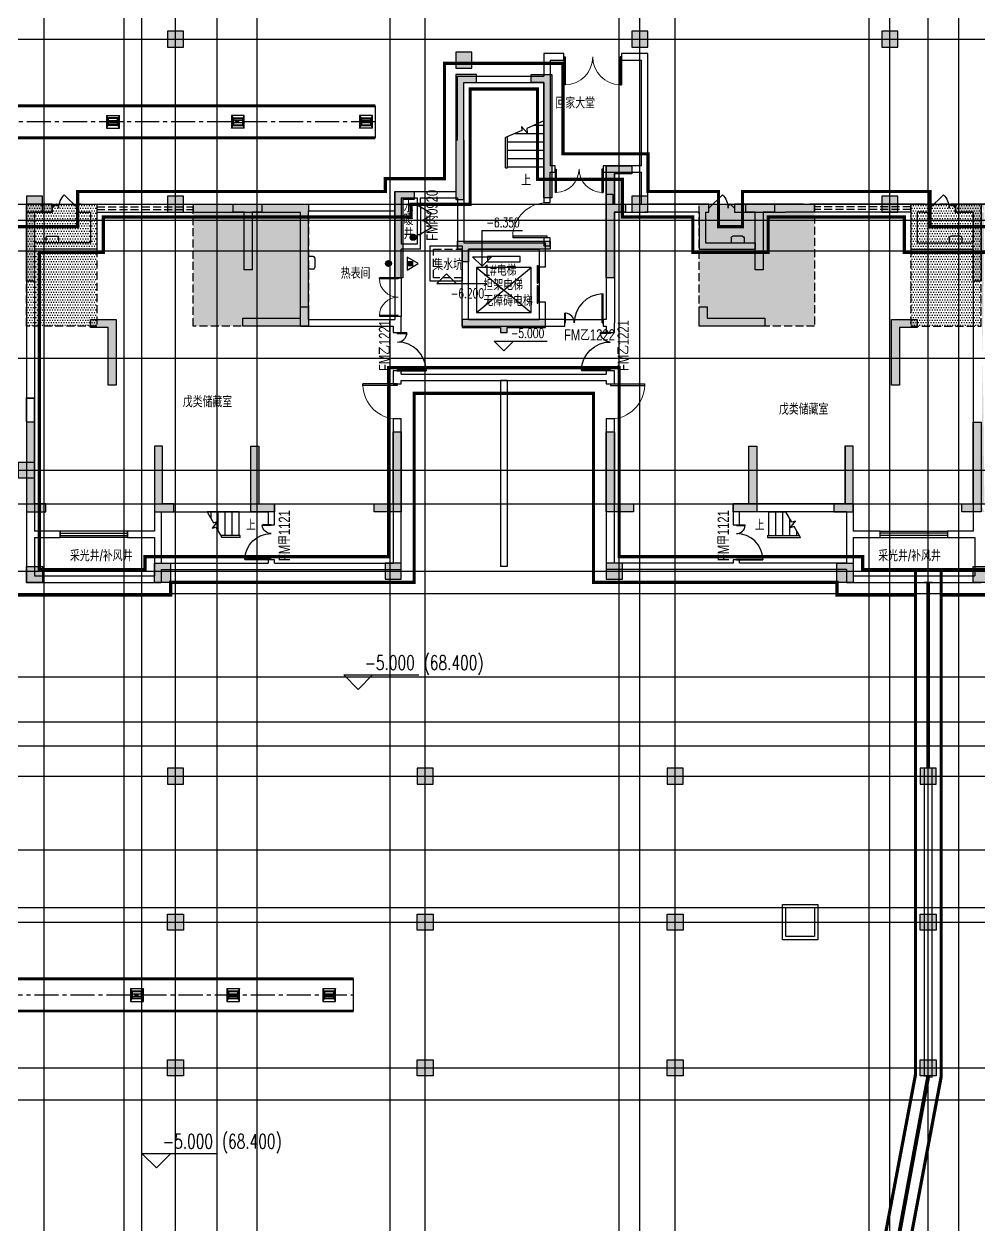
# Model space of a CAD drawing. Extents: x 369444 to 684549, y -549309 to 575337.
# Drawn here: x 402098 to 431907, y 83204 to 120682 of the extents above; entities that cross this region are included whole.
import ezdxf

# ---------------------------------------------------------------- set-up
doc = ezdxf.new("R2010")
doc.units = 0
doc.header["$LTSCALE"] = 1000
doc.header["$MEASUREMENT"] = 0
for name, pattern in [('__DASH', [0.35, 0.25, -0.1]), ('CENTER2', [1.125, 0.75, -0.125, 0.125, -0.125]), ('DASH', [0.35, 0.25, -0.1])]:
    doc.linetypes.add(name, pattern=pattern)
for name, color, linetype in [('A-ANNO-符号', 3, 'Continuous'), ('A-DIM-门窗', 181, 'Continuous'), ('A-STAIR', 83, 'Continuous'), ('A-WINDOW', 4, 'Continuous'), ('COLUMN', 9, 'Continuous'), ('DIM_ELEV', 3, 'Continuous'), ('DOOR_FIRE', 4, 'Continuous'), ('DOOR_FIRE_TEXT', 7, 'Continuous'), ('DOTE', 1, 'Continuous'), ('DUCT-排烟中心线', 5, 'CENTER2'), ('DUCT-排烟管', 2, 'Continuous'), ('DUCT-排烟管端线', 4, 'Continuous'), ('EQUIP_地漏', 7, 'Continuous'), ('EQUIP_消防', 7, 'Continuous'), ('EVTR', 2, 'Continuous'), ('T-填充', 8, 'Continuous'), ('WALL', 9, 'Continuous'), ('WINDOW', 4, 'Continuous'), ('房间名称', 72, 'Continuous'), ('文字', 2, 'Continuous'), ('景观场地标高', 4, 'Continuous'), ('砼墙', 151, 'Continuous'), ('索引', 123, 'Continuous'), ('车库集水坑', 60, 'Continuous'), ('防火分区线', 7, 'Continuous'), ('集水坑', 4, 'Continuous'), ('风管标注', 3, 'Continuous')]:
    doc.layers.add(name, color=color, linetype=linetype)
for name, color, linetype, lineweight in [('A-WALL', 2, 'Continuous', 30), ('S_ConcWall', 3, 'Continuous', 35), ('挡土墙', 2, 'Continuous', 9)]:
    doc.layers.add(name, color=color, linetype=linetype, lineweight=lineweight)
doc.styles.add('_HNSJY', font='HNSJY-07.shx', dxfattribs={"width": 0.75, "bigfont": 'HNSJY-HZ.shx'})
doc.styles.add('_TCH_DIM', font='SIMPLEX', dxfattribs={"bigfont": 'GBCBIG'})
doc.styles.add('HNSJY', font='hnsjy-07.shx', dxfattribs={"width": 0.8, "bigfont": 'hnsjy-hz.shx'})
pattern_1 = [(0, (0, 0), (39.6875, 79.375), [0, -79.375])]

# ---------------------------------------------------------------- blocks, each defined once
blk = doc.blocks.new('56154dghgh')
at = {"layer": '车库集水坑', "lineweight": -2}
for points in [[(525097111, 3952329891), (525098211, 3952329891), (525098211, 3952328791), (525097111, 3952328791)], [(525097211, 3952329791), (525098111, 3952329791), (525098111, 3952328891), (525097211, 3952328891)]]:
    blk.add_lwpolyline(points, close=True, dxfattribs=at)
blk = doc.blocks.new('$DorLib2D$00000213')
at = {"color": 0, "linetype": 'DASH', "const_width": 0.02}
blk.add_lwpolyline([(0.5, 0), (-0.5, 0)], dxfattribs=at)
blk = doc.blocks.new('column500')
h = blk.add_hatch(color=0)
h.dxf.hatch_style = 1
h.paths.add_polyline_path([(-216381, -381440), (-215881, -381440), (-215881, -380940), (-216381, -380940)])
at = {"color": 0}
blk.add_lwpolyline([(-216381, -381440), (-215881, -381440), (-215881, -380940), (-216381, -380940)], close=True, dxfattribs=at)
blk = doc.blocks.new('165gsff')
at = {"layer": 'COLUMN', "lineweight": -2, "ltscale": 6}
blk.add_hatch(color=256, dxfattribs=at).paths.add_polyline_path([(38490804507.5, 3905235777.5), (38490805007.5, 3905235777.5), (38490805007.5, 3905235177.5), (38490804507.5, 3905235177.5)])
at = {"color": 0}
blk.add_lwpolyline([(38490804507.5, 3905235777.5), (38490805007.5, 3905235777.5), (38490805007.5, 3905235177.5), (38490804507.5, 3905235177.5)], close=True, dxfattribs=at)
blk = doc.blocks.new('$DorLib2D$00000002')
for p, q in [((-0.5, 0), (-0.5, 0.4875)), ((-0.475, 0.4875), (-0.5, 0.4875)), ((-0.475, 0), (-0.475, 0.4875)), ((0.475, 0), (0.475, 0.4875)), ((0.475, 0.4875), (0.5, 0.4875)), ((0.5, 0), (0.5, 0.4875)), ((-0.5, 0), (-0.475, 0)), ((0.5, 0), (0.475, 0))]:
    blk.add_line(p, q)
at = {"lineweight": 13}
for centre, start, end in [((-0.4875, 0), 0, 88.53072), ((0.4875, 0), 91.46928, 180)]:
    blk.add_arc(centre, 0.4875, start, end, dxfattribs=at)
blk = doc.blocks.new('$DorLib2D$00000231')
at = {"color": 0}
for p, q in [((-0.5, 0), (-0.25, 0.433)), ((0.5, 0), (0.25, 0.433))]:
    blk.add_line(p, q, dxfattribs=at)
for centre, start, end in [((-0.5, 0), 0, 60), ((0.5, 0), 120, 180)]:
    blk.add_arc(centre, 0.5, start, end, dxfattribs=at)
blk = doc.blocks.new('$DorLib2D$00000225')
at = {"color": 0}
for p, q in [((0.475, -0.001), (0.475, 0.752)), ((0.475, 0.752), (0.5, 0.752)), ((0.5, -0.001), (0.5, 0.752)), ((-0.5, 0), (-0.5, 0.252)), ((-0.475, 0.252), (-0.5, 0.252)), ((-0.475, 0), (-0.5, 0)), ((-0.475, 0), (-0.475, 0.252)), ((0.475, -0.001), (0.5, -0.001))]:
    blk.add_line(p, q, dxfattribs=at)
for centre, radius, start, end in [((0.505, -0.002), 0.755, 92.2493, 179.7238), ((-0.501, 0.003), 0.251, 359.7899, 84.0974)]:
    blk.add_arc(centre, radius, start, end, dxfattribs=at)
blk = doc.blocks.new('$DorLib2D$00000222')
at = {"color": 0}
for p, q in [((0.5, -0.001), (-0.031, 0.53)), ((-0.5, 0), (-0.322, 0.178))]:
    blk.add_line(p, q, dxfattribs=at)
for centre, radius, start, end in [((0.505, -0.002), 0.755, 135.2225, 179.7238), ((-0.501, 0.003), 0.251, 359.7899, 44.4567)]:
    blk.add_arc(centre, radius, start, end, dxfattribs=at)
blk = doc.blocks.new('$DORLIB2D$00000127')
at = {"color": 0}
for points in [[(-0.533, 0.795), (-0.533, 0.69)], [(-0.033, 0.795), (-0.533, 0.795)], [(-0.033, 0.69), (-0.533, 0.69)], [(-0.033, 0.795), (-0.033, 0.69)], [(0.533, 0.795), (0.033, 0.795)], [(0.033, 0.795), (0.033, 0.69)], [(0.533, 0.69), (0.033, 0.69)], [(0.533, 0.795), (0.533, 0.69)], [(0.5, 0.5), (-0.5, 0.5)]]:
    blk.add_lwpolyline(points, dxfattribs=at)
blk = doc.blocks.new('treytruytuyu')
at = {"layer": 'T-填充'}
h = blk.add_hatch(dxfattribs=at)
h.set_pattern_fill('DOTS', color=256, scale=50, style=0)
h.set_pattern_definition(pattern_1)
h.paths.add_polyline_path([(127881, 262236), (130081, 262236), (130081, 258436), (127881, 258436)])
h = blk.add_hatch(dxfattribs=at)
h.set_pattern_fill('DOTS', color=256, scale=50, style=0)
h.set_pattern_definition(pattern_1)
h.paths.add_polyline_path([(177981, 262236), (182281, 262236), (182281, 258436), (177981, 258436)])
h.paths.add_polyline_path([(162981, 258436), (166581, 258436), (166581, 262236), (162981, 262236)])
h.paths.add_polyline_path([(148881, 262236), (152481, 262236), (152481, 258436), (148881, 258436)])
h.paths.add_polyline_path([(133081, 262236), (136681, 262236), (136681, 258436), (133081, 258436)])
h = blk.add_hatch(dxfattribs=at)
h.set_pattern_fill('DOTS', color=256, scale=50, style=0)
h.set_pattern_definition(pattern_1)
h.paths.add_polyline_path([(157681, 262236), (155481, 262236), (155481, 258436), (157681, 258436)])
at = {"layer": 'A-DIM-门窗', "color": 0, "linetype": 'DASH'}
for points in [[(127881, 262236), (130081, 262236), (130081, 258436), (127881, 258436)], [(133081, 262236), (136681, 262236), (136681, 258436), (133081, 258436)], [(148881, 262236), (152481, 262236), (152481, 258436), (148881, 258436)], [(157681, 262236), (155481, 262236), (155481, 258436), (157681, 258436)]]:
    blk.add_lwpolyline(points, close=True, dxfattribs=at)
blk = doc.blocks.new('$TwtSys$00000141')
for p, q in [((-94, 8), (-10, 92)), ((-94, 8), (-10, 92)), ((-87, -35), (35, 87)), ((-87, -35), (35, 87)), ((-66, -66), (66, 66)), ((-66, -66), (66, 66)), ((-32, -87), (88, 33)), ((-32, -87), (88, 33)), ((11, -92), (92, -11)), ((11, -92), (92, -11))]:
    blk.add_line(p, q)
blk.add_circle((0, 0), 94)
blk.add_circle((0, 0), 94)
blk = doc.blocks.new('$ATTACHMENT$00000214')
h = blk.add_hatch()
h.set_pattern_fill('ANSI31', color=256, scale=200, style=0)
h.set_pattern_definition([(45, (-38543.802, -6842.639), (-17.67767, 17.67767), [])])
h.paths.add_polyline_path([(-65, 2), (65, 2), (65, -128), (-65, -128)])
for points in [[(0, 172), (-198, -172), (198, -172)], [(-65, 2), (65, 2), (65, -128), (-65, -128)]]:
    blk.add_lwpolyline(points, close=True)
blk = doc.blocks.new('truytuyiuy')
at = {"layer": 'EQUIP_地漏', "rotation": 224.9999999999985}
for p in [(139951, 253571), (139181, 252751)]:
    blk.add_blockref('$TwtSys$00000141', p, dxfattribs=at)
at = {"layer": 'EQUIP_消防', "rotation": 270}
blk.add_blockref('$ATTACHMENT$00000214', (139933, 252747), dxfattribs=at)
blk = doc.blocks.new('yttytuyt')
at = {"layer": 'A-DIM-门窗'}
h = blk.add_hatch(color=0, dxfattribs=at)
h.dxf.hatch_style = 1
h.paths.add_polyline_path([(261169, 335806), (261169, 335656), (261369, 335656), (261369, 335806), (262569, 335806), (262569, 336056), (259969, 336056), (259969, 335806)])
h.paths.add_polyline_path([(269169, 332106), (269169, 330306), (269169, 330056), (268429, 330056), (268429, 330306), (268919, 330306), (268919, 332106)])
h.paths.add_polyline_path([(262719, 338506), (262719, 338256), (260169, 338256), (260169, 337856), (259969, 337856), (259969, 338256), (259819, 338256), (259819, 338506), (260169, 338506)])
h.paths.add_polyline_path([(269719, 339656), (269719, 339406), (269369, 339406), (269369, 337606), (269119, 337606), (269119, 339406), (268819, 339406), (268819, 339656), (269369, 339656)])
h.paths.add_polyline_path([(275369, 339656), (276169, 339656), (276169, 337256), (275919, 337256), (275919, 339406), (275369, 339406)])
h.paths.add_polyline_path([(253419, 337606), (253169, 337606), (253169, 339406), (252819, 339406), (252819, 339656), (253419, 339656), (253719, 339656), (253719, 339406), (253419, 339406)])
h.paths.add_polyline_path([(247169, 339406), (246619, 339406), (246619, 337256), (246369, 337256), (246369, 339656), (247169, 339656)])
h.paths.add_polyline_path([(248369, 336056), (249169, 336056), (249169, 334006), (248919, 334006), (248919, 335806), (248369, 335806)])
h.paths.add_polyline_path([(274169, 335806), (273619, 335806), (273619, 334006), (273369, 334006), (273369, 336056), (274169, 336056)])
h.paths.add_polyline_path([(257869, 337356), (257869, 340056), (258469, 340056), (258469, 339806), (258119, 339806), (258119, 337356)])
h.paths.add_polyline_path([(264719, 339406), (264719, 337356), (264469, 337356), (264469, 339406), (264469, 340856), (265269, 340856), (265269, 340606), (264719, 340606), (264719, 339656), (265069, 339656), (265069, 339406)])
h.paths.add_polyline_path([(276169, 330056), (275569, 330056), (275569, 330306), (275919, 330306), (275919, 332856), (276169, 332856)])
h.paths.add_polyline_path([(271919, 330306), (271569, 330306), (271569, 330056), (272169, 330056), (272169, 330306), (272169, 332106), (271919, 332106)])
h.paths.add_polyline_path([(264719, 332556), (264719, 330306), (265319, 330306), (265319, 330056), (264469, 330056), (264469, 332556)])
h.paths.add_polyline_path([(258069, 332556), (258069, 330056), (257219, 330056), (257219, 330306), (257819, 330306), (257819, 332556)])
h.paths.add_polyline_path([(253619, 332106), (253619, 330306), (254109, 330306), (254109, 330056), (253369, 330056), (253369, 330306), (253369, 332106)])
h.paths.add_polyline_path([(250369, 332106), (250369, 330306), (250369, 330056), (250969, 330056), (250969, 330306), (250619, 330306), (250619, 332106)])
h.paths.add_polyline_path([(246369, 332856), (246369, 330056), (246969, 330056), (246969, 330306), (246619, 330306), (246619, 332856)])
h.paths.add_polyline_path([(267619, 336456), (267619, 336106), (269419, 336106), (269419, 335856), (267369, 335856), (267369, 336456)])
h.paths.add_polyline_path([(255169, 336456), (255169, 335856), (253119, 335856), (253119, 336106), (254919, 336106), (254919, 336456)])
h.paths.add_polyline_path([(262519, 343456), (262119, 343456), (262119, 343706), (262769, 343706), (262769, 339856), (262519, 339856)])
h.paths.add_polyline_path([(260019, 339806), (260019, 343456), (260419, 343456), (260419, 343706), (259769, 343706), (259769, 339806)])
edge = h.paths.add_edge_path()
edge.add_line((276269, 339656), (276169, 339656))
edge.add_line((276269, 339406), (276169, 339406))
edge.add_line((276269, 330306), (276169, 330306))
edge.add_line((276269, 330056), (276169, 330056))
at = {"layer": '砼墙', "color": 0, "lineweight": -3, "ltscale": 1}
for points in [[(260019, 339806), (260019, 343456), (260419, 343456), (260419, 343706), (259769, 343706), (259769, 339806)], [(262519, 343456), (262119, 343456), (262119, 343706), (262769, 343706), (262769, 339856), (262519, 339856)], [(264719, 339406), (264719, 337356), (264469, 337356), (264469, 339406), (264469, 340856), (265269, 340856), (265269, 340606), (264719, 340606), (264719, 339656), (265069, 339656), (265069, 339406)], [(257869, 337356), (257869, 340056), (258469, 340056), (258469, 339806), (258119, 339806), (258119, 337356)], [(247169, 339406), (246619, 339406), (246619, 337256), (246369, 337256), (246369, 339656), (247169, 339656)], [(253419, 337606), (253169, 337606), (253169, 339406), (252819, 339406), (252819, 339656), (253419, 339656), (253719, 339656), (253719, 339406), (253419, 339406)], [(269719, 339656), (269719, 339406), (269369, 339406), (269369, 337606), (269119, 337606), (269119, 339406), (268819, 339406), (268819, 339656), (269369, 339656)], [(275369, 339656), (276169, 339656), (276169, 337256), (275919, 337256), (275919, 339406), (275369, 339406)], [(262719, 338506), (262719, 338256), (260169, 338256), (260169, 337856), (259969, 337856), (259969, 338256), (259819, 338256), (259819, 338506), (260169, 338506)], [(255169, 336456), (255169, 335856), (253119, 335856), (253119, 336106), (254919, 336106), (254919, 336456)], [(267619, 336456), (267619, 336106), (269419, 336106), (269419, 335856), (267369, 335856), (267369, 336456)], [(248369, 336056), (249169, 336056), (249169, 334006), (248919, 334006), (248919, 335806), (248369, 335806)], [(261169, 335806), (261169, 335656), (261369, 335656), (261369, 335806), (262569, 335806), (262569, 336056), (259969, 336056), (259969, 335806)], [(274169, 335806), (273619, 335806), (273619, 334006), (273369, 334006), (273369, 336056), (274169, 336056)], [(246369, 332856), (246369, 330056), (246969, 330056), (246969, 330306), (246619, 330306), (246619, 332856)], [(276169, 330056), (275569, 330056), (275569, 330306), (275919, 330306), (275919, 332856), (276169, 332856)], [(258069, 332556), (258069, 330056), (257219, 330056), (257219, 330306), (257819, 330306), (257819, 332556)], [(264719, 332556), (264719, 330306), (265319, 330306), (265319, 330056), (264469, 330056), (264469, 332556)], [(250369, 332106), (250369, 330306), (250369, 330056), (250969, 330056), (250969, 330306), (250619, 330306), (250619, 332106)], [(253619, 332106), (253619, 330306), (254109, 330306), (254109, 330056), (253369, 330056), (253369, 330306), (253369, 332106)], [(269169, 332106), (269169, 330306), (269169, 330056), (268429, 330056), (268429, 330306), (268919, 330306), (268919, 332106)], [(271919, 330306), (271569, 330306), (271569, 330056), (272169, 330056), (272169, 330306), (272169, 332106), (271919, 332106)]]:
    blk.add_lwpolyline(points, close=True, dxfattribs=at)
blk = doc.blocks.new('ytruytuyiyu')
at = {"layer": '砼墙', "color": 0, "lineweight": -2, "ltscale": 1}
for points in [[(-207779, -27826), (-207779, -24176), (-207379, -24176), (-207379, -23926), (-208029, -23926), (-208029, -27826)], [(-205279, -24176), (-205679, -24176), (-205679, -23926), (-205029, -23926), (-205029, -27776), (-205279, -27776)], [(-203079, -28226), (-203079, -30276), (-203329, -30276), (-203329, -28226), (-203329, -26776), (-202529, -26776), (-202529, -27026), (-203079, -27026), (-203079, -27976), (-202729, -27976), (-202729, -28226)], [(-209929, -30276), (-209929, -27576), (-209329, -27576), (-209329, -27826), (-209679, -27826), (-209679, -30276)], [(-220629, -28226), (-221179, -28226), (-221179, -30376), (-221429, -30376), (-221429, -27976), (-220629, -27976)], [(-214379, -30026), (-214629, -30026), (-214629, -28226), (-214979, -28226), (-214979, -27976), (-214379, -27976), (-214079, -27976), (-214079, -28226), (-214379, -28226)], [(-198079, -27976), (-198079, -28226), (-198429, -28226), (-198429, -30026), (-198679, -30026), (-198679, -28226), (-198979, -28226), (-198979, -27976), (-198429, -27976)], [(-192429, -27976), (-191629, -27976), (-191629, -30376), (-191879, -30376), (-191879, -28226), (-192429, -28226)], [(-205079, -29126), (-205079, -29376), (-207629, -29376), (-207629, -29776), (-207829, -29776), (-207829, -29376), (-207979, -29376), (-207979, -29126), (-207629, -29126)], [(-212629, -31176), (-212629, -31776), (-214679, -31776), (-214679, -31526), (-212879, -31526), (-212879, -31176)], [(-200179, -31176), (-200179, -31526), (-198379, -31526), (-198379, -31776), (-200429, -31776), (-200429, -31176)], [(-219429, -31576), (-218629, -31576), (-218629, -33626), (-218879, -33626), (-218879, -31826), (-219429, -31826)], [(-206629, -31826), (-206629, -31976), (-206429, -31976), (-206429, -31826), (-205229, -31826), (-205229, -31576), (-207829, -31576), (-207829, -31826)], [(-193629, -31826), (-194179, -31826), (-194179, -33626), (-194429, -33626), (-194429, -31576), (-193629, -31576)], [(-221429, -34776), (-221429, -37576), (-220829, -37576), (-220829, -37326), (-221179, -37326), (-221179, -34776)], [(-191629, -37576), (-192229, -37576), (-192229, -37326), (-191879, -37326), (-191879, -34776), (-191629, -34776)], [(-209729, -35076), (-209729, -37576), (-210579, -37576), (-210579, -37326), (-209979, -37326), (-209979, -35076)], [(-203079, -35076), (-203079, -37326), (-202479, -37326), (-202479, -37576), (-203329, -37576), (-203329, -35076)], [(-217429, -35526), (-217429, -37326), (-217429, -37576), (-216829, -37576), (-216829, -37326), (-217179, -37326), (-217179, -35526)], [(-214179, -35526), (-214179, -37326), (-213689, -37326), (-213689, -37576), (-214429, -37576), (-214429, -37326), (-214429, -35526)], [(-198629, -35526), (-198629, -37326), (-198629, -37576), (-199369, -37576), (-199369, -37326), (-198879, -37326), (-198879, -35526)], [(-195879, -37326), (-196229, -37326), (-196229, -37576), (-195629, -37576), (-195629, -37326), (-195629, -35526), (-195879, -35526)]]:
    blk.add_lwpolyline(points, close=True, dxfattribs=at)
blk = doc.blocks.new('fsdfsdfsd')
at = {"layer": 'WALL'}
for p, q in [((54191, -445456), (54041, -445456)), ((54241, -445506), (54241, -445806)), ((54191, -445856), (54041, -445856))]:
    blk.add_line(p, q, dxfattribs=at)
for centre, start, end in [((54191, -445506), 0, 90), ((54191, -445806), 270, 0)]:
    blk.add_arc(centre, 50, start, end, dxfattribs=at)
blk = doc.blocks.new('$WINLIB2D$00000001')
at = {"color": 0}
for points in [[(-0.5, 0.5), (-0.5, -0.5)], [(-0.5, 0.5), (0.5, 0.5)], [(0.5, -0.5), (0.5, 0.5)], [(0.5, 0.167), (-0.5, 0.167)], [(0.5, -0.167), (-0.5, -0.167)], [(-0.5, -0.5), (0.5, -0.5)]]:
    blk.add_lwpolyline(points, dxfattribs=at)
blk = doc.blocks.new('$DorLib2D$00000001')
for p, q in [((0.45, 0.975), (0.5, 0.975)), ((0.45, 0), (0.45, 0.975)), ((0.5, 0), (0.5, 0.975)), ((0.5, 0), (0.45, 0))]:
    blk.add_line(p, q)
at = {"lineweight": 13}
blk.add_arc((0.475, 0), 0.975, 91.4693, 180, dxfattribs=at)
blk = doc.blocks.new('N-风管')
at = {"color": 0, "linetype": 'Continuous'}
for p, q in [((38489240629.48896, 3905212305.364264, 2600), (38489241029.48896, 3905212305.364264, 2600)), ((38489244930.369942, 3905211905.364264, 2600), (38489244530.369942, 3905211905.364264, 2600)), ((38489248930.369942, 3905211905.364264, 2600), (38489248530.369942, 3905211905.364264, 2600)), ((38489241380.66436, 3905185055.368556, 2600), (38489241780.66436, 3905185055.368556, 2600)), ((38489244384.66436, 3905185055.368556, 2600), (38489244784.66436, 3905185055.368556, 2600)), ((38489247380.66436, 3905185055.368556, 2600), (38489247780.66436, 3905185055.368556, 2600))]:
    blk.add_line(p, q, dxfattribs=at)
at = {"color": 0}
for p, q in [((38489240629.48896, 3905212305.364264, 2600), (38489240629.48896, 3905211905.364264, 2600)), ((38489240629.48896, 3905212305.364264, 2600), (38489240669.48896, 3905212216.475376, 2600)), ((38489240669.48896, 3905212142.401301, 2600), (38489240981.48896, 3905212142.401301, 2600)), ((38489240669.48896, 3905212068.327228, 2600), (38489240981.48896, 3905212068.327228, 2600)), ((38489241029.48896, 3905212305.364264, 2600), (38489240981.48896, 3905212216.475376, 2600)), ((38489241029.48896, 3905211905.364264, 2600), (38489241029.48896, 3905212305.364264, 2600)), ((38489244530.369942, 3905212305.364264, 2600), (38489244578.369942, 3905212216.475376, 2600)), ((38489244930.369942, 3905212305.364264, 2600), (38489244530.369942, 3905212305.364264, 2600)), ((38489244530.369942, 3905212305.364264, 2600), (38489244530.369942, 3905211905.364264, 2600)), ((38489244890.369942, 3905212142.401301, 2600), (38489244578.369942, 3905212142.401301, 2600)), ((38489244890.369942, 3905212068.327228, 2600), (38489244578.369942, 3905212068.327228, 2600)), ((38489244890.369942, 3905212216.475376, 2600), (38489244930.369942, 3905212305.364264, 2600)), ((38489244930.369942, 3905211905.364264, 2600), (38489244930.369942, 3905212305.364264, 2600)), ((38489248530.369942, 3905212305.364264, 2600), (38489248578.369942, 3905212216.475376, 2600)), ((38489248930.369942, 3905212305.364264, 2600), (38489248530.369942, 3905212305.364264, 2600)), ((38489248530.369942, 3905212305.364264, 2600), (38489248530.369942, 3905211905.364264, 2600)), ((38489248890.369942, 3905212142.401301, 2600), (38489248578.369942, 3905212142.401301, 2600)), ((38489248890.369942, 3905212068.327228, 2600), (38489248578.369942, 3905212068.327228, 2600)), ((38489248890.369942, 3905212216.475376, 2600), (38489248930.369942, 3905212305.364264, 2600)), ((38489248930.369942, 3905211905.364264, 2600), (38489248930.369942, 3905212305.364264, 2600)), ((38489240669.48896, 3905211994.253153, 2600), (38489240629.48896, 3905211905.364264, 2600)), ((38489240629.48896, 3905211905.364264, 2600), (38489241029.48896, 3905211905.364264, 2600)), ((38489241029.48896, 3905211905.364264, 2600), (38489240981.48896, 3905211994.253153, 2600)), ((38489244530.369942, 3905211905.364264, 2600), (38489244578.369942, 3905211994.253153, 2600)), ((38489244930.369942, 3905211905.364264, 2600), (38489244890.369942, 3905211994.253153, 2600)), ((38489248530.369942, 3905211905.364264, 2600), (38489248578.369942, 3905211994.253153, 2600)), ((38489248930.369942, 3905211905.364264, 2600), (38489248890.369942, 3905211994.253153, 2600)), ((38489241380.66436, 3905185055.368556, 2600), (38489241380.66436, 3905184655.368556, 2600)), ((38489241380.66436, 3905185055.368556, 2600), (38489241420.66436, 3905184966.479667, 2600)), ((38489241420.66436, 3905184744.257444, 2600), (38489241380.66436, 3905184655.368556, 2600)), ((38489241420.66436, 3905184892.405592, 2600), (38489241732.66436, 3905184892.405592, 2600)), ((38489241420.66436, 3905184818.331519, 2600), (38489241732.66436, 3905184818.331519, 2600)), ((38489241780.66436, 3905185055.368556, 2600), (38489241732.66436, 3905184966.479667, 2600)), ((38489241780.66436, 3905184655.368556, 2600), (38489241732.66436, 3905184744.257444, 2600)), ((38489241780.66436, 3905184655.368556, 2600), (38489241780.66436, 3905185055.368556, 2600)), ((38489244384.66436, 3905185055.368556, 2600), (38489244384.66436, 3905184655.368556, 2600)), ((38489244384.66436, 3905185055.368556, 2600), (38489244424.66436, 3905184966.479667, 2600)), ((38489244424.66436, 3905184744.257444, 2600), (38489244384.66436, 3905184655.368556, 2600)), ((38489244424.66436, 3905184892.405592, 2600), (38489244736.66436, 3905184892.405592, 2600)), ((38489244424.66436, 3905184818.331519, 2600), (38489244736.66436, 3905184818.331519, 2600)), ((38489244784.66436, 3905185055.368556, 2600), (38489244736.66436, 3905184966.479667, 2600)), ((38489244784.66436, 3905184655.368556, 2600), (38489244736.66436, 3905184744.257444, 2600)), ((38489244784.66436, 3905184655.368556, 2600), (38489244784.66436, 3905185055.368556, 2600)), ((38489247380.66436, 3905185055.368556, 2600), (38489247380.66436, 3905184655.368556, 2600)), ((38489247380.66436, 3905185055.368556, 2600), (38489247420.66436, 3905184966.479667, 2600)), ((38489247420.66436, 3905184744.257444, 2600), (38489247380.66436, 3905184655.368556, 2600)), ((38489247420.66436, 3905184892.405592, 2600), (38489247732.66436, 3905184892.405592, 2600)), ((38489247420.66436, 3905184818.331519, 2600), (38489247732.66436, 3905184818.331519, 2600)), ((38489247780.66436, 3905185055.368556, 2600), (38489247732.66436, 3905184966.479667, 2600)), ((38489247780.66436, 3905184655.368556, 2600), (38489247732.66436, 3905184744.257444, 2600)), ((38489247780.66436, 3905184655.368556, 2600), (38489247780.66436, 3905185055.368556, 2600)), ((38489241380.66436, 3905184655.368556, 2600), (38489241780.66436, 3905184655.368556, 2600)), ((38489244384.66436, 3905184655.368556, 2600), (38489244784.66436, 3905184655.368556, 2600)), ((38489247380.66436, 3905184655.368556, 2600), (38489247780.66436, 3905184655.368556, 2600))]:
    blk.add_line(p, q, dxfattribs=at)
at = {"color": 0, "lineweight": 40}
for p, q in [((38489240669.48896, 3905212216.475376, 2600), (38489240669.48896, 3905211994.253153, 2600)), ((38489240981.48896, 3905212216.475376, 2600), (38489240669.48896, 3905212216.475376, 2600)), ((38489240981.48896, 3905211994.253153, 2600), (38489240981.48896, 3905212216.475376, 2600)), ((38489244578.369942, 3905212216.475376, 2600), (38489244578.369942, 3905211994.253153, 2600)), ((38489244578.369942, 3905212216.475376, 2600), (38489244890.369942, 3905212216.475376, 2600)), ((38489244890.369942, 3905211994.253153, 2600), (38489244890.369942, 3905212216.475376, 2600)), ((38489248578.369942, 3905212216.475376, 2600), (38489248578.369942, 3905211994.253153, 2600)), ((38489248578.369942, 3905212216.475376, 2600), (38489248890.369942, 3905212216.475376, 2600)), ((38489248890.369942, 3905211994.253153, 2600), (38489248890.369942, 3905212216.475376, 2600)), ((38489240981.48896, 3905211994.253153, 2600), (38489240669.48896, 3905211994.253153, 2600)), ((38489244578.369942, 3905211994.253153, 2600), (38489244890.369942, 3905211994.253153, 2600)), ((38489248578.369942, 3905211994.253153, 2600), (38489248890.369942, 3905211994.253153, 2600)), ((38489241420.66436, 3905184966.479667, 2600), (38489241420.66436, 3905184744.257444, 2600)), ((38489241732.66436, 3905184966.479667, 2600), (38489241420.66436, 3905184966.479667, 2600)), ((38489241732.66436, 3905184744.257444, 2600), (38489241420.66436, 3905184744.257444, 2600)), ((38489241732.66436, 3905184744.257444, 2600), (38489241732.66436, 3905184966.479667, 2600)), ((38489244424.66436, 3905184966.479667, 2600), (38489244424.66436, 3905184744.257444, 2600)), ((38489244736.66436, 3905184966.479667, 2600), (38489244424.66436, 3905184966.479667, 2600)), ((38489244736.66436, 3905184744.257444, 2600), (38489244424.66436, 3905184744.257444, 2600)), ((38489244736.66436, 3905184744.257444, 2600), (38489244736.66436, 3905184966.479667, 2600)), ((38489247420.66436, 3905184966.479667, 2600), (38489247420.66436, 3905184744.257444, 2600)), ((38489247732.66436, 3905184966.479667, 2600), (38489247420.66436, 3905184966.479667, 2600)), ((38489247732.66436, 3905184744.257444, 2600), (38489247420.66436, 3905184744.257444, 2600)), ((38489247732.66436, 3905184744.257444, 2600), (38489247732.66436, 3905184966.479667, 2600))]:
    blk.add_line(p, q, dxfattribs=at)
at = {"layer": 'DUCT-排烟中心线', "color": 0}
for p, q in [((38489249020.664642, 3905212105.364264), (38489235690.065483, 3905212105.364264)), ((38489233880.827263, 3905184855.368556), (38489248341.302902, 3905184855.368556))]:
    blk.add_line(p, q, dxfattribs=at)
at = {"layer": 'DUCT-排烟管', "color": 0, "const_width": 90}
for points in [[(38489249020.664642, 3905212605.364264), (38489235690.065483, 3905212605.364264)], [(38489235690.065483, 3905211605.364264), (38489249020.664642, 3905211605.364264)], [(38489248341.302902, 3905185355.368556), (38489233880.827263, 3905185355.368556)], [(38489233880.827263, 3905184355.368556), (38489248341.302902, 3905184355.368556)]]:
    blk.add_lwpolyline(points, dxfattribs=at)
at = {"layer": 'DUCT-排烟管端线', "color": 0}
for p, q in [((38489249020.664642, 3905211605.364264), (38489249020.664642, 3905212605.364264)), ((38489248341.302902, 3905184355.368556), (38489248341.302902, 3905185355.368556))]:
    blk.add_line(p, q, dxfattribs=at)

msp = doc.modelspace()

# ---------------------------------------------------------------- linework, layer by layer
at = {"layer": 'A-ANNO-符号'}
for points in [[(417724.5, 116097, 0, 0, 0), (417724.5, 116967, 80, 0, 0), (417724.5, 117267, 0, 0, 0)], [(408924.5, 105057, 0, 0, 0), (408454.5, 105057, 80, 0, 0), (408154.5, 105057, 0, 0, 0)], [(425224.5, 105057, 0, 0, 0), (425694.5, 105057, 80, 0, 0), (425994.5, 105057, 0, 0, 0)]]:
    msp.add_lwpolyline(points, format="xyseb", dxfattribs=at)
at = {"layer": 'A-STAIR'}
for p, q in [((417642.1, 117361.3), (417124.5, 117137)), ((417808.4, 117291.2), (417623.5, 117486.6)), ((417623.5, 117486.6), (417642.1, 117361.3)), ((418324.5, 117657), (417788.6, 117424.8)), ((417788.6, 117424.8), (417808.4, 117291.2)), ((418024.5, 117527), (418324.5, 117527)), ((418324.5, 116227), (418324.5, 117657)), ((417124.5, 116227), (417124.5, 117137)), ((417124.5, 116197), (417124.5, 117137)), ((417184.5, 116197), (417184.5, 117163)), ((417184.5, 117007), (418324.5, 117007)), ((417424.5, 117267), (418324.5, 117267)), ((417184.5, 116747), (418324.5, 116747)), ((417124.5, 116197), (417184.5, 116197)), ((417184.5, 116487), (418324.5, 116487)), ((417184.5, 116227), (418324.5, 116227)), ((408814.5, 105457), (407813.5, 105457)), ((407813.5, 105457), (408009.5, 105117.5)), ((407934.5, 105247.5), (407934.5, 105457)), ((408154.5, 104866.5), (408154.5, 105457)), ((408374.5, 104717), (408374.5, 105457)), ((408594.5, 104717), (408594.5, 105457)), ((408814.5, 104717), (408814.5, 105457)), ((425334.5, 105457), (425873.5, 105457)), ((425334.5, 105457), (425334.5, 104717)), ((425554.5, 105457), (425554.5, 104717)), ((425774.5, 105457), (425774.5, 104717)), ((426059.6, 105134.8), (425873.5, 105457)), ((408139.9, 105152.4), (407967.1, 104946.4)), ((407967.1, 104946.4), (408089.4, 104979.2)), ((408009.5, 105117.5), (408139.9, 105152.4)), ((408089.4, 104979.2), (408275.4, 104657)), ((425994.5, 105247.5), (425994.5, 104717)), ((426009, 104961.5), (426181.9, 105167.6)), ((426139.4, 104996.5), (426009, 104961.5)), ((426181.9, 105167.6), (426059.6, 105134.8)), ((426335.4, 104657), (426139.4, 104996.5)), ((408844.5, 104717), (408240.8, 104717)), ((408814.5, 104657), (408275.4, 104657)), ((408844.5, 104657), (408275.4, 104657)), ((408844.5, 104657), (408844.5, 104717)), ((425304.5, 104717), (426300.8, 104717)), ((425304.5, 104717), (425304.5, 104657)), ((425304.5, 104657), (426335.4, 104657)), ((425334.5, 104657), (426335.4, 104657)), ((426214.5, 104866.5), (426214.5, 104717))]:
    msp.add_line(p, q, dxfattribs=at)
at = {"layer": 'A-WALL', "color": 0}
for p, q in [((404174.5, 114807), (404174.5, 113857)), ((404374.5, 114807), (404374.5, 113657)), ((429774.5, 114807), (429774.5, 113657)), ((429974.5, 114807), (429974.5, 113857)), ((404174.5, 113857), (402424.5, 113857)), ((404374.5, 113657), (402424.5, 113657)), ((423174.5, 113657), (424924.5, 113657)), ((423374.5, 113857), (424924.5, 113857)), ((424924.5, 113857), (424924.5, 113657)), ((429774.5, 113657), (431724.5, 113657)), ((429974.5, 113857), (431724.5, 113857))]:
    msp.add_line(p, q, dxfattribs=at)
at = {"layer": 'A-WINDOW', "color": 0, "linetype": 'DASH'}
for p, q in [((404374.5, 115057), (404374.5, 114807)), ((404374.5, 114973.6), (407374.5, 114973.6)), ((404374.5, 114890.3), (407374.5, 114890.3)), ((407374.5, 115057), (407374.5, 114807)), ((426774.5, 114807), (426774.5, 115057)), ((429774.5, 114973.6), (426774.5, 114973.6)), ((429774.5, 114890.3), (426774.5, 114890.3)), ((429774.5, 114807), (429774.5, 115057))]:
    msp.add_line(p, q, dxfattribs=at)
at = {"layer": 'A-WINDOW'}
for p, q in [((413674.5, 112757), (413674.5, 111557)), ((413874.5, 112757), (413874.5, 111557))]:
    msp.add_line(p, q, dxfattribs=at)
at = {"layer": 'DIM_ELEV'}
for p, q in [((416394.7, 113121), (416394.7, 114233.8)), ((416394.7, 114233.8), (417659.7, 114233.8)), ((416394.7, 113121), (416094.7, 113421)), ((416094.7, 113421), (416694.7, 113421)), ((416394.7, 113121), (416694.7, 113421)), ((415282.5, 112883.9), (414982.5, 112583.9)), ((415282.5, 112883.9), (415582.5, 112583.9)), ((414982.5, 112583.9), (416547.5, 112583.9)), ((417074.5, 110480.5), (416774.5, 110780.5)), ((416774.5, 110780.5), (418424.5, 110780.5)), ((417074.5, 110480.5), (417374.5, 110780.5))]:
    msp.add_line(p, q, dxfattribs=at)
at = {"layer": 'DOOR_FIRE'}
for p, q in [((414374.5, 115007), (414374.5, 114107)), ((414474.5, 115007), (414474.5, 114107)), ((418974.5, 111457), (420174.5, 111457))]:
    msp.add_line(p, q, dxfattribs=at)
at = {"layer": 'DOTE', "color": 8}
for p, q in [((405774.5, 59364.2), (405774.5, 476704.8)), ((413524.5, 59364.2), (413524.5, 476704.8)), ((420674.5, 59364.2), (420674.5, 476704.8)), ((421324.5, 59364.2), (421324.5, 476704.8)), ((428474.5, 59364.2), (428474.5, 476704.8)), ((429124.5, 59364.2), (429124.5, 476704.8)), ((402724.5, 59364.2), (402724.5, 261807)), ((405224.5, 59364.2), (405224.5, 261807)), ((406824.5, 59364.2), (406824.5, 261807)), ((408124.5, 59364.2), (408124.5, 261807)), ((409374.5, 59364.2), (409374.5, 261807)), ((414624.5, 59364.2), (414624.5, 261807)), ((422424.5, 59364.2), (422424.5, 261807)), ((430324.5, 59364.2), (430324.5, 261807)), ((431274.5, 59364.2), (431274.5, 261807))]:
    msp.add_line(p, q, dxfattribs=at)
at = {"layer": 'DOTE', "color": 8, "lineweight": -2}
for p, q in [((377844.4, 120207), (624570.9, 120207)), ((377844.4, 115057), (624570.9, 115057)), ((377844.4, 114557), (624570.9, 114557)), ((377844.4, 113607), (624570.9, 113607)), ((377844.4, 110257), (624570.9, 110257)), ((377844.4, 106757), (624570.9, 106757)), ((377844.4, 105707), (624570.9, 105707)), ((377844.4, 103606.9), (624570.9, 103606.9)), ((377844.4, 102907), (624570.9, 102907)), ((377844.4, 100307), (624570.9, 100307)), ((377844.4, 98907), (624570.9, 98907)), ((377844.4, 98157), (624570.9, 98157)), ((377844.4, 97207), (624570.9, 97207)), ((377844.4, 94907), (624570.9, 94907)), ((377844.4, 93107), (624570.9, 93107)), ((377844.4, 92657), (624570.9, 92657)), ((377844.4, 88107), (624570.9, 88107)), ((377844.4, 87107), (624570.9, 87107))]:
    msp.add_line(p, q, dxfattribs=at)
at = {"layer": 'EVTR'}
for p, q in [((416564.5, 113432), (416564.5, 113257)), ((417584.5, 113432), (416564.5, 113432)), ((416564.5, 113257), (417584.5, 113257)), ((417584.5, 113257), (417584.5, 113432)), ((416224.5, 113082), (416224.5, 111682)), ((417924.5, 113082), (416224.5, 113082)), ((416224.5, 113082), (417924.5, 111682)), ((416224.5, 111682), (417924.5, 113082)), ((417924.5, 111682), (417924.5, 113082)), ((416224.5, 111682), (417924.5, 111682))]:
    msp.add_line(p, q, dxfattribs=at)
at = {"layer": 'S_ConcWall', "const_width": 35}
msp.add_lwpolyline([(413874.5, 105657), (413874.5, 105657)], dxfattribs=at)
at = {"layer": 'WALL'}
for p, q in [((418949.5, 119757), (418324.5, 119757)), ((418324.5, 119757), (418324.5, 119057)), ((418524.5, 119557), (418949.5, 119557)), ((418524.5, 119557), (418524.5, 118957)), ((418949.5, 119557), (418949.5, 119757)), ((421574.5, 119757), (420749.5, 119757)), ((420749.5, 119757), (420749.5, 119557)), ((420749.5, 119557), (421374.5, 119557)), ((421374.5, 116257), (421374.5, 119557)), ((421574.5, 116157), (421574.5, 119757)), ((415624.5, 117057), (415624.5, 119057)), ((415624.5, 119057), (418324.5, 119057)), ((415824.5, 117057), (415824.5, 118857)), ((415824.5, 118857), (418324.5, 118857)), ((418324.5, 118857), (418324.5, 116157)), ((418524.5, 118957), (418524.5, 116257)), ((415624.5, 117057), (415574.5, 117057)), ((415574.5, 117057), (415574.5, 115457)), ((415824.5, 117057), (415824.5, 115357)), ((418674.5, 116257), (418524.5, 116257)), ((418674.5, 116057), (418674.5, 116257)), ((421374.5, 116257), (420174.5, 116257)), ((420174.5, 116257), (420174.5, 116057)), ((418324.5, 116157), (418324.5, 115107)), ((418524.5, 116057), (418674.5, 116057)), ((418524.5, 115107), (418524.5, 116057)), ((420174.5, 116057), (421374.5, 116057)), ((421374.5, 115057), (421374.5, 116057)), ((421574.5, 115057), (421574.5, 116157)), ((413674.5, 115457), (414474.5, 115457)), ((413674.5, 115457), (413674.5, 113757)), ((414474.5, 115457), (415574.5, 115457)), ((413874.5, 115257), (414374.5, 115257)), ((413874.5, 115257), (413874.5, 113807)), ((414374.5, 115257), (414374.5, 115007)), ((414474.5, 115007), (414474.5, 115257)), ((414474.5, 115257), (415624.5, 115257)), ((415624.5, 115257), (415624.5, 113657)), ((415824.5, 115357), (415824.5, 113857)), ((418324.5, 115107), (418524.5, 115107)), ((420274.5, 115357), (420274.5, 114957)), ((420474.5, 115357), (420274.5, 115357)), ((420474.5, 115357), (420474.5, 115057)), ((402974.5, 115057), (402174.5, 115057)), ((402174.5, 115057), (402174.5, 113757)), ((402424.5, 114807), (402974.5, 114807)), ((402424.5, 114807), (402424.5, 113857)), ((402974.5, 114807), (402974.5, 115057)), ((403874.5, 115057), (403774.5, 115057)), ((403774.5, 115057), (403774.5, 114807)), ((403774.5, 114807), (403974.5, 114807)), ((403974.5, 114807), (404174.5, 114807)), ((404074.5, 115057), (404274.5, 115057)), ((404274.5, 115057), (407524.5, 115057)), ((404374.5, 114807), (407624.5, 114807)), ((407624.5, 114807), (410724.5, 114807)), ((407724.5, 115057), (410874.5, 115057)), ((410724.5, 111257), (410724.5, 114807)), ((410874.5, 115057), (413674.5, 115057)), ((410974.5, 114857), (413674.5, 114857)), ((410974.5, 111457), (410974.5, 114857)), ((413674.5, 115057), (413674.5, 114857)), ((414374.5, 115007), (414474.5, 115007)), ((420274.5, 114957), (420274.5, 111457)), ((420474.5, 115057), (421374.5, 115057)), ((420524.5, 114807), (420524.5, 111357)), ((420524.5, 114807), (421474.5, 114807)), ((423174.5, 114807), (421474.5, 114807)), ((423274.5, 115057), (421574.5, 115057)), ((423174.5, 114807), (423174.5, 113657)), ((423474.5, 115057), (423274.5, 115057)), ((423374.5, 114807), (423374.5, 113857)), ((423374.5, 114807), (423474.5, 114807)), ((423474.5, 114807), (423474.5, 115057)), ((425867.1, 115057), (424274.5, 115057)), ((424274.5, 115057), (424274.5, 114807)), ((424274.5, 114807), (425867.1, 114807)), ((426424.5, 115057), (425874.1, 115057)), ((426524.5, 114807), (425874.1, 114807)), ((429774.5, 114807), (426524.5, 114807)), ((429874.5, 115057), (426624.5, 115057)), ((430074.5, 115057), (429874.5, 115057)), ((430174.5, 114807), (429974.5, 114807)), ((430174.5, 114807), (430374.5, 114807)), ((430374.5, 115057), (430274.5, 115057)), ((430374.5, 114807), (430374.5, 115057)), ((431874.5, 115057), (431174.5, 115057)), ((431174.5, 115057), (431174.5, 114807)), ((431174.5, 114807), (431724.5, 114807)), ((431724.5, 114807), (431724.5, 113857)), ((432174.5, 115057), (431874.5, 115057)), ((414474.5, 114107), (414374.5, 114107)), ((414374.5, 114107), (414374.5, 113807)), ((414474.5, 113657), (414474.5, 114107)), ((418524.5, 114007), (418324.5, 114007)), ((418324.5, 114007), (418324.5, 113757)), ((418524.5, 113757), (418524.5, 114007)), ((402174.5, 113757), (402174.5, 104757)), ((402424.5, 113657), (402424.5, 104857)), ((413674.5, 113757), (413674.5, 112757)), ((414374.5, 113807), (413874.5, 113807)), ((414474.5, 113657), (413874.5, 113657)), ((413874.5, 112757), (413874.5, 113657)), ((415624.5, 113657), (415774.5, 113657)), ((415774.5, 111257), (415774.5, 113657)), ((415824.5, 113857), (415874.5, 113857)), ((415874.5, 113857), (418374.5, 113857)), ((415974.5, 111457), (415974.5, 113657)), ((415974.5, 113657), (418174.5, 113657)), ((418174.5, 113657), (418174.5, 113107)), ((418324.5, 113757), (418524.5, 113757)), ((418374.5, 113107), (418374.5, 113857)), ((431724.5, 113657), (431724.5, 111346)), ((418174.5, 113107), (418374.5, 113107)), ((413674.5, 112757), (413874.5, 112757)), ((418374.5, 112007), (418174.5, 112007)), ((418174.5, 112007), (418174.5, 111457)), ((418374.5, 111457), (418374.5, 112007)), ((410974.5, 111457), (413674.5, 111457)), ((413874.5, 111557), (413674.5, 111557)), ((413674.5, 111557), (413674.5, 111457)), ((413874.5, 111357), (413874.5, 111557)), ((413874.5, 111057), (413874.5, 111357)), ((415974.5, 111457), (418174.5, 111457)), ((418974.5, 111457), (418374.5, 111457)), ((418974.5, 111257), (418974.5, 111457)), ((420274.5, 111457), (420174.5, 111457)), ((420174.5, 111457), (420174.5, 111257)), ((420524.5, 111057), (420524.5, 111357)), ((431724.5, 111357), (431724.5, 104857)), ((410724.5, 111257), (413624.5, 111257)), ((413624.5, 111257), (413624.5, 111057)), ((413624.5, 111057), (413874.5, 111057)), ((415774.5, 111257), (418274.5, 111257)), ((418274.5, 111257), (418974.5, 111257)), ((420174.5, 111257), (420274.5, 111257)), ((420274.5, 111257), (420274.5, 111057)), ((420274.5, 111057), (420524.5, 111057)), ((413874.5, 109857), (413624.5, 109857)), ((413624.5, 109857), (413624.5, 109646.2)), ((413874.5, 109757), (413874.5, 109857)), ((420524.5, 109857), (420274.5, 109857)), ((420274.5, 109857), (420274.5, 109757)), ((420524.5, 109646.2), (420524.5, 109857)), ((413624.5, 109657), (413624.5, 109457)), ((413624.5, 109457), (413874.5, 109457)), ((413874.5, 109757), (420274.5, 109757)), ((413874.5, 109557), (420274.5, 109557)), ((413874.5, 109457), (413874.5, 109557)), ((416974.5, 109556.9), (416974.5, 103757)), ((417174.5, 109556.9), (416974.5, 109556.9)), ((417174.5, 109556.9), (417174.5, 103757)), ((420274.5, 109557), (420274.5, 109457)), ((420274.5, 109457), (420524.5, 109457)), ((420524.5, 109457), (420524.5, 109657)), ((413874.5, 108357), (413624.5, 108357)), ((413624.5, 108357), (413624.5, 103857)), ((413874.5, 103657), (413874.5, 108357)), ((420524.5, 108357), (420274.5, 108357)), ((420274.5, 108357), (420274.5, 103657)), ((420524.5, 103857), (420524.5, 108357)), ((406174.5, 105707), (406174.5, 104857)), ((406174.5, 105707), (409914.5, 105707)), ((409914.5, 105057), (409914.5, 105707)), ((427974.5, 105707), (424234.5, 105707)), ((424234.5, 105707), (424234.5, 105057)), ((427974.5, 105707), (427974.5, 104857)), ((406374.5, 105457), (406374.5, 104757)), ((406374.5, 105457), (409714.5, 105457)), ((409714.5, 105457), (409714.5, 105057)), ((427774.5, 105457), (424434.5, 105457)), ((424434.5, 105057), (424434.5, 105457)), ((427774.5, 105457), (427774.5, 104757)), ((409714.5, 105057), (409914.5, 105057)), ((424234.5, 105057), (424434.5, 105057)), ((402174.5, 104757), (402174.5, 103257)), ((403224.5, 104857), (402424.5, 104857)), ((402424.5, 104657), (402424.5, 103457)), ((402424.5, 104657), (403224.5, 104657)), ((403224.5, 104657), (403224.5, 104857)), ((406174.5, 104857), (405324.5, 104857)), ((405324.5, 104857), (405324.5, 104657)), ((405324.5, 104657), (406174.5, 104657)), ((406174.5, 104657), (406174.5, 103757)), ((406374.5, 104757), (406374.5, 103857)), ((427774.5, 104757), (427774.5, 103857)), ((428824.5, 104857), (427974.5, 104857)), ((427974.5, 104657), (428824.5, 104657)), ((427974.5, 104657), (427974.5, 103757)), ((428824.5, 104657), (428824.5, 104857)), ((431724.5, 104857), (430924.5, 104857)), ((430924.5, 104857), (430924.5, 104657)), ((430924.5, 104657), (431774.5, 104657)), ((431774.5, 104657), (431774.5, 103457)), ((406374.5, 103857), (409714.5, 103857)), ((409914.5, 103957), (409714.5, 103957)), ((409714.5, 103957), (409714.5, 103857)), ((409914.5, 103857), (409914.5, 103957)), ((409914.5, 103857), (413624.5, 103857)), ((424234.5, 103857), (420524.5, 103857)), ((424434.5, 103957), (424234.5, 103957)), ((424234.5, 103957), (424234.5, 103857)), ((424434.5, 103857), (424434.5, 103957)), ((427774.5, 103857), (424434.5, 103857)), ((402424.5, 103457), (406174.5, 103457)), ((406174.5, 103757), (406174.5, 103457)), ((406374.5, 103657), (406374.5, 103257)), ((406374.5, 103657), (409814.5, 103657)), ((409814.5, 103657), (413874.5, 103657)), ((417174.5, 103757), (416974.5, 103757)), ((424334.5, 103657), (420274.5, 103657)), ((427774.5, 103657), (424334.5, 103657)), ((427774.5, 103657), (427774.5, 103257)), ((427974.5, 103757), (427974.5, 103457)), ((427974.5, 103457), (431774.5, 103457)), ((402174.5, 103257), (406374.5, 103257)), ((427774.5, 103257), (431974.5, 103257))]:
    msp.add_line(p, q, dxfattribs=at)
at = {"layer": 'WALL', "linetype": 'ByBlock'}
for p, q in [((430449.5, 103257), (430199.5, 103257)), ((430449.5, 97457), (430199.5, 97457)), ((430199.5, 97457), (430199.5, 87868.4)), ((430449.5, 87845.5), (430449.5, 97457)), ((430199.5, 87868.4), (430198.4, 87862.4)), ((430198.4, 87862.4), (430444.2, 87817)), ((430444.2, 87817), (430449.5, 87845.5))]:
    msp.add_line(p, q, dxfattribs=at)
at = {"layer": '挡土墙', "const_width": 45}
msp.add_lwpolyline([(402424.5, 108257), (402424.5, 109007), (402174.5, 109007), (402174.5, 108257)], dxfattribs=at)
at = {"layer": '景观场地标高'}
for p, q in [((412527, 99918.2), (412077, 100368.2)), ((412077, 100368.2), (414424.5, 100368.2)), ((412527, 99918.2), (412977, 100368.2)), ((406228.9, 84981.8), (405778.9, 85431.8)), ((405778.9, 85431.8), (408126.4, 85431.8)), ((406228.9, 84981.8), (406678.9, 85431.8))]:
    msp.add_line(p, q, dxfattribs=at)
at = {"layer": '索引'}
msp.add_circle((402974.4, 114056.5), 0, dxfattribs=at)
at = {"layer": '防火分区线', "linetype": '__DASH', "lineweight": -2, "ltscale": 8, "const_width": 100}
for points in [[(437724.5, 126592.8), (436624.5, 120492.8), (436624.5, 115457), (433674.5, 115457), (433674.5, 114357), (430374.5, 114357), (430374.5, 115457), (424524.5, 115457), (424524.5, 114357), (423774.5, 114357), (423774.5, 115457), (421574.5, 115457), (421574.5, 116632), (418924.5, 116632), (418924.5, 119457), (415224.5, 119457), (415224.5, 115857), (413374.5, 115857), (413374.5, 115457), (403774.5, 115457), (403774.5, 114357), (401774.5, 114357)], [(434474.5, 113557), (429574.5, 113557), (429574.5, 114657), (425324.5, 114657), (425324.5, 113557), (422974.5, 113557), (422974.5, 114657), (420774.5, 114657), (420774.5, 115832), (418124.5, 115832), (418124.5, 118657), (416024.5, 118657), (416024.5, 115057), (414174.5, 115057), (414174.5, 114657), (404574.5, 114657), (404574.5, 113557), (402574.5, 113557), (402574.5, 103657), (405874.5, 103657), (405874.5, 104057), (413474.5, 104057), (413474.5, 109957), (420674.5, 109957), (420674.5, 104057), (428274.5, 104057), (428274.5, 103657), (430724.5, 103657), (430724.5, 87819.6), (429574.5, 81719.6)], [(401774.5, 102857), (406674.5, 102857), (406674.5, 103257), (414274.5, 103257), (414274.5, 109157), (419874.5, 109157), (419874.5, 103257), (427474.5, 103257), (427474.5, 102857), (429924.5, 102857), (429924.5, 87894.4), (428774.5, 81794.4)]]:
    msp.add_lwpolyline(points, dxfattribs=at)
at = {"layer": '防火分区线', "color": 3, "linetype": 'DASH', "ltscale": 8, "const_width": 100}
for points in [[(482924.5, 114007), (461374.5, 114007), (461374.5, 103657), (458174.5, 103657), (458174.5, 104057), (450674.5, 104057), (450674.5, 109957), (443274.5, 109957), (443274.5, 104057), (435774.5, 104057), (435774.5, 103657), (429924.5, 103657), (429924.5, 87894.4), (428774.5, 81794.4)], [(483724.5, 113207), (462174.5, 113207), (462174.5, 102857), (457374.5, 102857), (457374.5, 103257), (449874.5, 103257), (449874.5, 109157), (444074.5, 109157), (444074.5, 103257), (436574.5, 103257), (436574.5, 102857), (430724.5, 102857), (430724.5, 87819.6), (429574.5, 81719.6)]]:
    msp.add_lwpolyline(points, dxfattribs=at)
at = {"layer": '集水坑', "extrusion": (-1.91006e-19, -3.11376e-05, 1), "elevation": -3.5}
msp.add_lwpolyline([(414774.5, 113757), (415774.5, 113757), (415774.5, 112655.8), (414774.5, 112657.4)], close=True, dxfattribs=at)
at = {"layer": '集水坑', "linetype": 'DASH', "extrusion": (-1.91006e-19, -3.11376e-05, 1), "elevation": -3.5}
msp.add_lwpolyline([(414874.5, 113657), (415774.5, 113657), (415774.5, 112757), (414874.5, 112758.3)], close=True, dxfattribs=at)

# ---------------------------------------------------------------- block references
at = {"rotation": 90}
msp.add_blockref('fsdfsdfsd', (-42681.1, 59815.6), dxfattribs=at)
at = {"xscale": -1, "rotation": 270}
for p in [(870030.1, 59815.6), (876830.1, 59815.6)]:
    msp.add_blockref('fsdfsdfsd', p, dxfattribs=at)
msp.add_blockref('fsdfsdfsd', (356933.5, 558887.5))
at = {"layer": 'A-DIM-门窗', "color": 0}
msp.add_blockref('truytuyiuy', (274293.8, -139543.6), dxfattribs=at)
at = {"layer": 'A-WINDOW', "color": 0}
for name, p, xscale, yscale, zscale, rotation in [('$DorLib2D$00000002', (419424.5, 116157), 1500, 1500, 200, 180), ('$DorLib2D$00000001', (418424.5, 114557), -1100, 1100, 200, 90), ('$DorLib2D$00000001', (413749.5, 108907), 1100, 1100, 250, 90), ('$DorLib2D$00000001', (420399.5, 108907), -1100, 1100, 250, 270)]:
    msp.add_blockref(name, p, dxfattribs=dict(at, xscale=xscale, yscale=yscale, zscale=zscale, rotation=rotation))
at = {"layer": 'A-WINDOW', "color": 0, "yscale": 800, "zscale": 250}
for p, xscale in [((403374.5, 114932), 800), ((423874.5, 114932), -800), ((430774.5, 114932), -800)]:
    msp.add_blockref('$DorLib2D$00000222', p, dxfattribs=dict(at, xscale=xscale))
at = {"layer": 'A-WINDOW', "color": 0}
msp.add_blockref('treytruytuyu', (274293.8, -147179), dxfattribs=at)
at = {"layer": 'A-WINDOW', "zscale": 200}
for name, p, xscale, yscale, rotation in [('$DORLIB2D$00000127', (418274.5, 112557), 1100, 200, 90), ('$DorLib2D$00000002', (413774.5, 112157), 1200, 1200, 90), ('$WINLIB2D$00000001', (404274.5, 104757), 2100, 200, 180), ('$WINLIB2D$00000001', (429874.5, 104757), -2100, 200, 180)]:
    msp.add_blockref(name, p, dxfattribs=dict(at, xscale=xscale, yscale=yscale, rotation=rotation))
at = {"layer": 'COLUMN', "color": 8, "rotation": 270}
for p in [(788014.4, -95923.9), (802514.4, -95923.9), (810314.4, -95923.9), (797014.4, -96573.9), (783614.4, -101073.9), (788014.4, -101073.9), (802514.4, -101073.9), (810314.4, -101073.9), (794814.5, -112524), (801714.5, -112524), (788014.4, -118923.9), (795814.4, -118923.9), (803614.4, -118923.9), (811514.4, -118923.9)]:
    msp.add_blockref('column500', p, dxfattribs=at)
at = {"layer": 'COLUMN', "color": 8, "xscale": -1, "rotation": 270}
for p in [(783364.4, 322887.9), (783614.4, 319637.8), (788014.4, 308787.9), (795814.4, 308787.9), (803614.4, 308787.9), (811514.4, 308787.9), (788014.4, 304237.9), (795814.4, 304237.9), (803614.4, 304237.9), (811514.4, 304237.9)]:
    msp.add_blockref('column500', p, dxfattribs=at)
at = {"layer": 'COLUMN', "color": 8, "lineweight": -2}
for p in [(-38490398332.8, -3905131920.6), (-38490377032.9, -3905131920.6)]:
    msp.add_blockref('165gsff', p, dxfattribs=at)
at = {"layer": 'COLUMN', "color": 8, "lineweight": -2, "rotation": 270}
msp.add_blockref('165gsff', (-3904803454, 38490908264.4), dxfattribs=at)
at = {"layer": 'DOOR_FIRE'}
ref = msp.add_blockref('$DorLib2D$00000231', (414424.5, 114557), dxfattribs=dict(at, xscale=900, yscale=900, zscale=100, rotation=270))
ref.add_attrib('A', 'FM丙0920', (415010.3, 113918.2), dxfattribs={"layer": 'DOOR_FIRE_TEXT', "ltscale": 6, "height": 350, "rotation": 90, "style": '_HNSJY', "width": 0.75})
ref = msp.add_blockref('$DorLib2D$00000225', (419574.5, 111357), dxfattribs=dict(at, xscale=1200, yscale=1200, zscale=200))
ref.add_attrib('A', 'FM乙1222', (418953.2, 110807), dxfattribs={"layer": 'DOOR_FIRE_TEXT', "ltscale": 6, "height": 350, "style": '_HNSJY', "width": 0.75})
ref = msp.add_blockref('$DorLib2D$00000225', (413749.5, 110457), dxfattribs=dict(at, xscale=1200, yscale=1200, zscale=250, rotation=270))
ref.add_attrib('A', 'FM乙1221', (413524.5, 109853.2), dxfattribs={"layer": 'DOOR_FIRE_TEXT', "ltscale": 6, "height": 350, "rotation": 90, "style": '_HNSJY', "width": 0.75})
ref = msp.add_blockref('$DorLib2D$00000225', (420399.5, 110457), dxfattribs=dict(at, xscale=-1200, yscale=1200, zscale=250, rotation=90))
ref.add_attrib('A', 'FM乙1221', (420974.5, 109853.2), dxfattribs={"layer": 'DOOR_FIRE_TEXT', "ltscale": 6, "height": 350, "rotation": 90, "style": '_HNSJY', "width": 0.75})
ref = msp.add_blockref('$DorLib2D$00000225', (409814.5, 104507), dxfattribs=dict(at, xscale=-1100, yscale=1100, zscale=200, rotation=89.99999854289301))
ref.add_attrib('A', 'FM甲1121', (410400.7, 103920.7), dxfattribs={"layer": 'DOOR_FIRE_TEXT', "ltscale": 6, "height": 350, "rotation": 90, "style": '_HNSJY', "width": 0.75})
ref = msp.add_blockref('$DorLib2D$00000225', (424334.5, 104507), dxfattribs=dict(at, xscale=1100, yscale=1100, zscale=200, rotation=270.000001457107))
ref.add_attrib('A', 'FM甲1121', (424098.3, 103920.7), dxfattribs={"layer": 'DOOR_FIRE_TEXT', "ltscale": 6, "height": 350, "rotation": 90, "style": '_HNSJY', "width": 0.75})
at = {"layer": 'WINDOW'}
for name, p, xscale, yscale, zscale, rotation in [('$DorLib2D$00000002', (419849.5, 119657), -1800, 1800, 1800, 180), ('$DorLib2D$00000213', (430324.5, 100357), -5800, 5800, 5800, 270)]:
    msp.add_blockref(name, p, dxfattribs=dict(at, xscale=xscale, yscale=yscale, zscale=zscale, rotation=rotation))
at = {"layer": 'WINDOW', "linetype": 'ByBlock', "lineweight": -2, "xscale": -6160, "yscale": 6160, "zscale": -6160, "rotation": 259.5505718390354}
msp.add_blockref('$DorLib2D$00000213', (429762.7, 84810.8), dxfattribs=at)
at = {"layer": '砼墙', "color": 8, "lineweight": -2, "ltscale": 1}
msp.add_blockref('yttytuyt', (155805.2, -224599), dxfattribs=at)
at = {"layer": '砼墙', "color": 8, "lineweight": -2}
msp.add_blockref('ytruytuyiyu', (623603.6, 143033), dxfattribs=at)
at = {"layer": '车库集水坑', "lineweight": -2}
msp.add_blockref('56154dghgh', (-524671336.4, -3952236684.5, 96.5), dxfattribs=at)
at = {"layer": '风管标注', "color": 8}
msp.add_blockref('N-风管', (-38488835956.2, -3905094473.4), dxfattribs=at)

# ---------------------------------------------------------------- texts
at = {"layer": 'A-ANNO-符号', "color": 7, "style": '_TCH_DIM'}
for p in [(417620.2, 115642), (409029.5, 104882), (424911, 104882)]:
    msp.add_text('上', height=337.6, dxfattribs=at).set_placement(p)
at = {"layer": 'DIM_ELEV', "color": 7, "style": '_TCH_DIM', "width": 0.705882}
for s, p in [('-6.350', (416529.7, 114338.8)), ('-6.200', (415417.5, 112128.9)), ('-5.000', (417294.5, 110885.5))]:
    msp.add_text(s, height=297.5, dxfattribs=at).set_placement(p)
at = {"layer": '房间名称', "color": 42, "style": 'HNSJY', "width": 0.8}
for s, rotation, p in [('回家大堂', 360, (418687.5, 118044.3)), ('集水坑', 360, (414875.5, 113001.2, 0)), ('1#电梯', 360, (416438, 112821.6)), ('热表间', 360, (411987.4, 112730.9)), ('担架电梯', 360, (416438, 112371)), ('无障碍电梯', 360, (416438, 111870.8)), ('戊类储藏室', 360, (407054.7, 108721.6)), ('戊类储藏室', 360, (425664, 108490.1)), ('采光井/补风井', 360, (403531, 103916.4)), ('采光井/补风井', 0, (428762.3, 103916.4))]:
    msp.add_text(s, height=350, rotation=rotation, dxfattribs=at).set_placement(p)
at = {"layer": '文字', "style": 'HNSJY', "width": 0.8}
for s, p in [('水', (413946.1, 114801.9)), ('暖', (413946.1, 114405.3)), ('井', (413946.1, 113965.7))]:
    msp.add_text(s, height=350, rotation=360, dxfattribs=at).set_placement(p)
at = {"layer": '景观场地标高', "color": 7, "style": '_TCH_DIM', "width": 0.705882}
for s, p in [('-5.000', (412729.5, 100525.7)), ('(68.400)', (414574.5, 100525.7)), ('-5.000', (406431.4, 85589.3)), ('(68.400)', (408276.4, 85589.3))]:
    msp.add_text(s, height=446.25, dxfattribs=at).set_placement(p)

doc.saveas('drawing.dxf')
